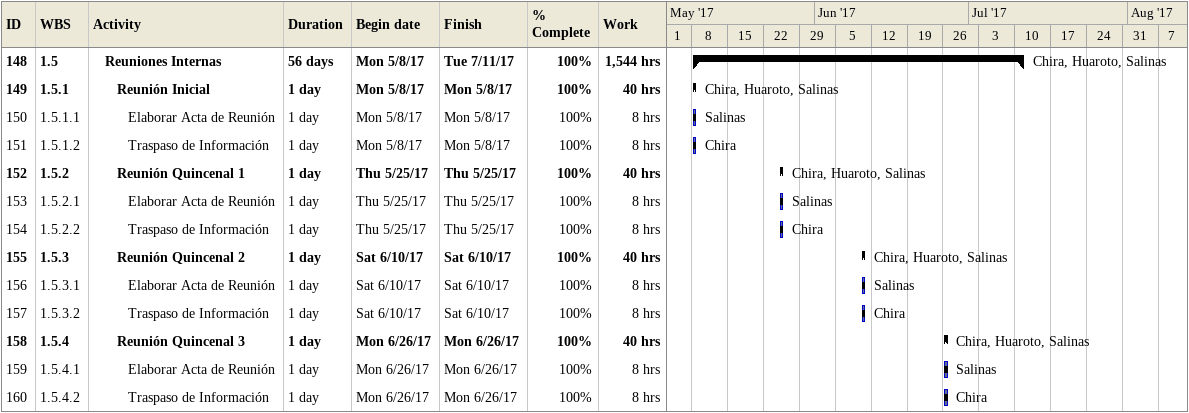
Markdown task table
| ID | WBS | Task | Duration | Start | Finish | Resources | % complete | Work (h) |
|---|---|---|---|---|---|---|---|---|
| 148 | 1.5 | **Reuniones Internas** | 56d | 2017-05-08 | 2017-07-11 | Chira, Huaroto, Salinas | 100 | 1544 |
| 149 | 1.5.1 | **Reunión Inicial** | 1d | 2017-05-08 | 2017-05-08 | Chira, Huaroto, Salinas | 100 | 40 |
| 150 | 1.5.1.1 | Elaborar Acta de Reunión | 1d | 2017-05-08 | 2017-05-08 | Salinas | 100 | 8 |
| 151 | 1.5.1.2 | Traspaso de Información | 1d | 2017-05-08 | 2017-05-08 | Chira | 100 | 8 |
| 152 | 1.5.2 | **Reunión Quincenal 1** | 1d | 2017-05-25 | 2017-05-25 | Chira, Huaroto, Salinas | 100 | 40 |
| 153 | 1.5.2.1 | Elaborar Acta de Reunión | 1d | 2017-05-25 | 2017-05-25 | Salinas | 100 | 8 |
| 154 | 1.5.2.2 | Traspaso de Información | 1d | 2017-05-25 | 2017-05-25 | Chira | 100 | 8 |
| 155 | 1.5.3 | **Reunión Quincenal 2** | 1d | 2017-06-10 | 2017-06-10 | Chira, Huaroto, Salinas | 100 | 40 |
| 156 | 1.5.3.1 | Elaborar Acta de Reunión | 1d | 2017-06-10 | 2017-06-10 | Salinas | 100 | 8 |
| 157 | 1.5.3.2 | Traspaso de Información | 1d | 2017-06-10 | 2017-06-10 | Chira | 100 | 8 |
| 158 | 1.5.4 | **Reunión Quincenal 3** | 1d | 2017-06-26 | 2017-06-26 | Chira, Huaroto, Salinas | 100 | 40 |
| 159 | 1.5.4.1 | Elaborar Acta de Reunión | 1d | 2017-06-26 | 2017-06-26 | Salinas | 100 | 8 |
| 160 | 1.5.4.2 | Traspaso de Información | 1d | 2017-06-26 | 2017-06-26 | Chira | 100 | 8 |
